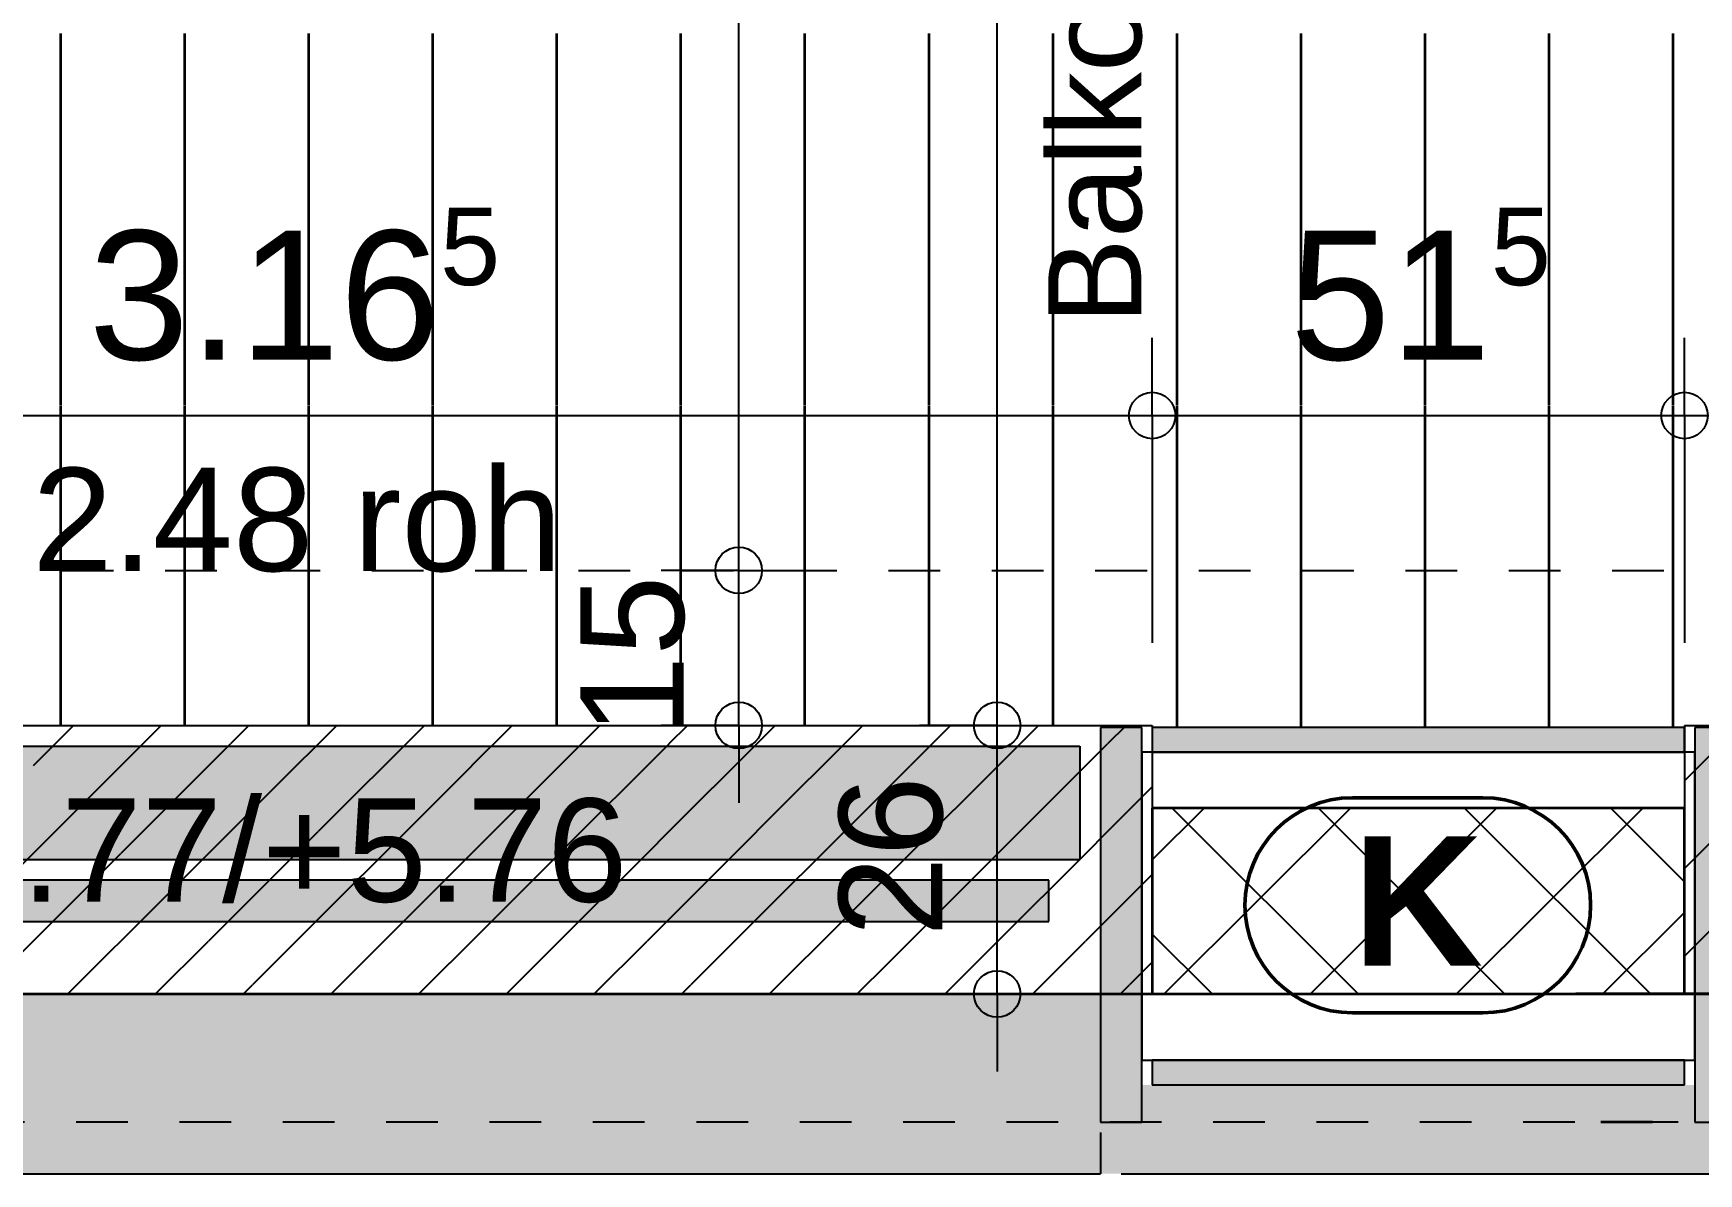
# Model space of a CAD drawing. Header units: centimetres. Extents: x 0.3 to 84.3, y 0.3 to 59.7.
# Drawn here: x 53.705 to 56.927, y 10.696 to 12.904 of the extents above; entities that cross this region are included whole.
import ezdxf

# ---------------------------------------------------------------- set-up
doc = ezdxf.new("R2010")
doc.units = ezdxf.units.CM
for name, pattern in [('AUSGEZOGEN', [0]), ('KURZGESTRICHELT', [0.25, 0.15, -0.1]), ('LINIE_17', [0.05, 0, -0.05]), ('PHANTOM', [63.5, 31.75, -6.35, 6.35, -6.35, 6.35, -6.35]), ('PUNKT', [6.35, 0, -6.35]), ('VERDECKT', [9.525, 6.35, -3.175])]:
    doc.linetypes.add(name, pattern=pattern)
for name, color, linetype, lineweight in [('Allgemein', 7, 'AUSGEZOGEN', 35), ('Ausbau Raeume', 7, 'AUSGEZOGEN', 35), ('Beton Ansicht', 7, 'AUSGEZOGEN', 25), ('Beton verdeckt vorne', 7, 'KURZGESTRICHELT', 25), ('Bodenplatte', 7, 'AUSGEZOGEN', 35), ('Decke', 7, 'AUSGEZOGEN', 35), ('Detailmasse', 7, 'AUSGEZOGEN', 25), ('Dichtung', 240, 'AUSGEZOGEN', 25), ('Entwaesserungsb._ Retentionb', 251, 'AUSGEZOGEN', 50), ('Holz Fassadenverkleidung', 7, 'AUSGEZOGEN', 35), ('Holzgelaender', 7, 'AUSGEZOGEN', 50), ('Konstruktion oben', 7, 'VERDECKT', 25), ('Rolladen', 7, 'AUSGEZOGEN', 25), ('Spengler', 7, 'AUSGEZOGEN', 35), ('Text Koten', 7, 'AUSGEZOGEN', 50), ('Text Werkplan Ausfuehrung', 7, 'AUSGEZOGEN', 50), ('Unterkonstruktion', 7, 'AUSGEZOGEN', 35), ('Vermassung Decke', 180, 'VERDECKT', 50), ('Wand Beton bewehrt', 7, 'AUSGEZOGEN', 35), ('Werkplan- Ausfuehrungsmasse', 7, 'AUSGEZOGEN', 25)]:
    doc.layers.add(name, color=color, linetype=linetype, lineweight=lineweight)
doc.styles.add('ARIAL', font='ARIAL.TTF')

msp = doc.modelspace()

# ---------------------------------------------------------------- hatches: boundary and pattern name
at = {"layer": 'Allgemein', "linetype": 'AUSGEZOGEN', "lineweight": 25}
for points in [[(55.85, 10.796), (55.85, 11.56), (55.77, 11.56), (55.77, 10.796)], [(55.87, 11.512), (56.9, 11.512), (56.9, 11.56), (55.87, 11.56)], [(56.92, 11.56), (56.92, 10.796), (57, 10.796), (57, 11.56)], [(56.9, 10.916), (55.87, 10.916), (55.87, 10.868), (56.9, 10.868)]]:
    msp.add_hatch(color=32, dxfattribs=at).paths.add_polyline_path(points)
at = {"layer": 'Holzgelaender', "linetype": 'AUSGEZOGEN', "lineweight": 25, "true_color": 0xe3e3e3}
msp.add_hatch(color=254, dxfattribs=at).paths.add_polyline_path([(49.74, 11.264), (49.74, 11.184), (55.67, 11.184), (55.67, 11.264)])
at = {"layer": 'Rolladen', "linetype": 'AUSGEZOGEN', "lineweight": 25, "true_color": 0xf2edfc}
msp.add_hatch(color=7, dxfattribs=at).paths.add_polyline_path([(49.68, 11.304), (55.73, 11.304), (55.73, 11.524), (49.68, 11.524)])
at = {"layer": 'Spengler', "linetype": 'AUSGEZOGEN', "lineweight": 25, "true_color": 0xfafafa}
for points in [[(49.64, 11.044), (49.64, 10.696), (55.77, 10.696), (55.77, 11.044)], [(55.85, 10.868), (55.85, 10.796), (55.77, 10.796), (55.77, 10.696), (57, 10.696), (57, 10.796), (56.92, 10.796), (56.92, 10.868)]]:
    msp.add_hatch(color=7, dxfattribs=at).paths.add_polyline_path(points)

# ---------------------------------------------------------------- linework, layer by layer
at = {"layer": 'Allgemein', "color": 7, "linetype": 'AUSGEZOGEN', "lineweight": 25}
for p, q in [((55.85, 11.56), (55.77, 11.56)), ((55.77, 11.56), (55.77, 11.444)), ((55.85, 11.512), (55.85, 11.56)), ((56.9, 11.56), (55.87, 11.56)), ((55.87, 11.56), (55.87, 11.512)), ((56.9, 11.512), (56.9, 11.56)), ((56.92, 11.56), (56.92, 11.512)), ((57, 11.56), (56.92, 11.56)), ((55.85, 11.444), (55.85, 11.512)), ((55.87, 11.512), (55.89, 11.512)), ((55.89, 11.512), (56.88, 11.512)), ((56.88, 11.512), (56.9, 11.512)), ((56.92, 11.512), (56.92, 11.444)), ((55.77, 11.444), (55.77, 10.796)), ((55.85, 10.916), (55.85, 11.444)), ((56.92, 11.444), (56.92, 10.916)), ((55.85, 10.796), (55.85, 10.916)), ((55.89, 10.916), (55.87, 10.916)), ((55.87, 10.916), (55.87, 10.868)), ((56.88, 10.916), (55.89, 10.916)), ((56.9, 10.916), (56.88, 10.916)), ((56.9, 10.868), (56.9, 10.916)), ((56.92, 10.916), (56.92, 10.796)), ((55.87, 10.868), (56.9, 10.868)), ((55.77, 10.796), (55.85, 10.796)), ((56.92, 10.796), (57, 10.796))]:
    msp.add_line(p, q, dxfattribs=at)
at = {"layer": 'Ausbau Raeume', "color": 254, "linetype": 'AUSGEZOGEN', "lineweight": 35}
for p, q in [((53.7582, 12.1846), (53.7582, 12.9032)), ((53.9982, 12.1846), (53.9982, 12.9032)), ((54.2382, 12.1846), (54.2382, 12.9032)), ((54.4782, 12.1846), (54.4782, 12.9032)), ((54.7182, 12.1846), (54.7182, 12.9032)), ((54.9582, 12.1846), (54.9582, 12.9032)), ((55.1982, 12.1846), (55.1982, 12.9032)), ((55.4382, 12.1846), (55.4382, 12.9032)), ((55.6782, 12.1846), (55.6782, 12.9032)), ((55.9182, 12.1846), (55.9182, 12.9032)), ((56.1582, 12.1846), (56.1582, 12.9032)), ((56.3982, 12.1846), (56.3982, 12.9032)), ((56.6382, 12.1846), (56.6382, 12.9032)), ((56.8782, 12.1846), (56.8782, 12.9032)), ((53.7582, 11.564), (53.7582, 12.1832)), ((53.9982, 11.564), (53.9982, 12.1832)), ((54.2382, 11.564), (54.2382, 12.1832)), ((54.4782, 11.564), (54.4782, 12.1832)), ((54.7182, 11.564), (54.7182, 12.1832)), ((54.9582, 11.564), (54.9582, 12.1832)), ((55.1982, 11.564), (55.1982, 12.1832)), ((55.4382, 11.564), (55.4382, 12.1832)), ((55.6782, 11.564), (55.6782, 12.1832)), ((55.9182, 11.56), (55.9182, 12.1832)), ((56.1582, 11.56), (56.1582, 12.1832)), ((56.3982, 11.56), (56.3982, 12.1832)), ((56.6382, 11.56), (56.6382, 12.1832)), ((56.8782, 11.56), (56.8782, 12.1832))]:
    msp.add_line(p, q, dxfattribs=at)
at = {"layer": 'Beton Ansicht', "color": 7, "linetype": 'AUSGEZOGEN', "lineweight": 25}
for p, q in [((49.54, 11.564), (55.87, 11.564)), ((55.87, 11.564), (55.87, 11.56)), ((56.9, 11.564), (56.9, 11.56)), ((56.9, 11.564), (62.52, 11.564))]:
    msp.add_line(p, q, dxfattribs=at)
at = {"layer": 'Beton verdeckt vorne', "color": 7, "linetype": 'VERDECKT', "lineweight": 25}
for p, q in [((56.9, 11.56), (56.9, 11.404)), ((55.87, 11.512), (55.87, 11.404)), ((49.54, 11.044), (55.87, 11.044)), ((56.9, 11.044), (63.04, 11.044))]:
    msp.add_line(p, q, dxfattribs=at)
at = {"layer": 'Bodenplatte', "color": 92, "linetype": 'VERDECKT', "lineweight": 35, "true_color": 0x00c600}
msp.add_line((63.04, 11.044), (31.34, 11.044), dxfattribs=at)
at = {"layer": 'Decke', "color": 92, "linetype": 'PHANTOM', "lineweight": 35, "true_color": 0x00c600}
msp.add_line((31.34, 11.044), (63.04, 11.044), dxfattribs=at)
at = {"layer": 'Detailmasse', "color": 253, "linetype": 'AUSGEZOGEN', "lineweight": 25, "true_color": 0xa0a0a0}
for p, q in [((55.07, 11.864), (55.07, 15.954)), ((55.07, 11.864), (54.92, 11.864)), ((55.07, 11.864), (55.22, 11.864)), ((55.07, 11.864), (55.07, 11.864)), ((55.07, 11.564), (55.07, 11.864)), ((55.07, 11.564), (54.92, 11.564)), ((55.07, 11.564), (55.22, 11.564)), ((55.07, 11.564), (55.07, 11.564)), ((55.07, 11.564), (55.07, 11.414))]:
    msp.add_line(p, q, dxfattribs=at)
for centre in [(55.07, 11.864), (55.07, 11.564)]:
    msp.add_circle(centre, 0.045, dxfattribs=at)
at = {"layer": 'Dichtung', "color": 21, "linetype": 'AUSGEZOGEN', "lineweight": 25, "true_color": 0xffa8a8}
for p, q in [((53.7053, 11.4862), (53.783, 11.564)), ((53.7901, 11.4014), (53.9527, 11.564)), ((54.0871, 11.5287), (54.1224, 11.564)), ((54.172, 11.4438), (54.2921, 11.564)), ((54.2568, 11.359), (54.4618, 11.564)), ((54.5538, 11.4862), (54.6316, 11.564)), ((54.6386, 11.4014), (54.8013, 11.564)), ((54.9356, 11.5287), (54.971, 11.564)), ((55.0205, 11.4438), (55.1407, 11.564)), ((55.1053, 11.359), (55.3104, 11.564)), ((55.4023, 11.4862), (55.4801, 11.564)), ((55.4872, 11.4014), (55.6498, 11.564)), ((55.7842, 11.5287), (55.8195, 11.564)), ((56.9, 11.4566), (57.0074, 11.564)), ((53.875, 11.3165), (54.0867, 11.5282)), ((54.7235, 11.3165), (54.9352, 11.5282)), ((55.572, 11.3165), (55.7837, 11.5282)), ((54.3417, 11.2741), (54.5534, 11.4858)), ((55.1902, 11.2741), (55.4019, 11.4858)), ((56.9, 11.2869), (57.0989, 11.4858)), ((53.9598, 11.2317), (54.1715, 11.4434)), ((54.8083, 11.2317), (55.0201, 11.4434)), ((55.6569, 11.2317), (55.8686, 11.4434)), ((55.869, 11.4438), (55.87, 11.4448)), ((53.578, 11.1893), (53.7897, 11.401)), ((54.4265, 11.1893), (54.6382, 11.401)), ((55.275, 11.1893), (55.4867, 11.401)), ((54.0447, 11.1468), (54.2564, 11.3585)), ((54.8932, 11.1468), (55.1049, 11.3585)), ((53.6628, 11.1044), (53.8745, 11.3161)), ((54.5114, 11.1044), (54.7231, 11.3161)), ((55.3599, 11.1044), (55.5716, 11.3161)), ((54.1295, 11.062), (54.3412, 11.2737)), ((54.9781, 11.062), (55.1898, 11.2737)), ((55.7417, 11.1468), (55.87, 11.2751)), ((53.7721, 11.044), (53.9594, 11.2313)), ((54.6207, 11.044), (54.8079, 11.2313)), ((55.4692, 11.044), (55.6565, 11.2313)), ((54.2813, 11.044), (54.4261, 11.1888)), ((55.1298, 11.044), (55.2746, 11.1888)), ((56.9, 11.1172), (56.9717, 11.1888)), ((53.9418, 11.044), (54.0442, 11.1464)), ((54.7904, 11.044), (54.8928, 11.1464)), ((55.6389, 11.044), (55.7413, 11.1464)), ((54.451, 11.044), (54.5109, 11.104)), ((55.2995, 11.044), (55.3595, 11.104)), ((55.8266, 11.062), (55.87, 11.1054)), ((54.1116, 11.044), (54.1291, 11.0615)), ((54.9601, 11.044), (54.9776, 11.0615)), ((55.8086, 11.044), (55.8262, 11.0615))]:
    msp.add_line(p, q, dxfattribs=at)
at = {"layer": 'Entwaesserungsb._ Retentionb', "color": 7, "linetype": 'LINIE_17', "lineweight": 25}
msp.add_line((47.36, 11.864), (62.52, 11.864), dxfattribs=at)
at = {"layer": 'Holz Fassadenverkleidung', "color": 7, "linetype": 'LINIE_17', "lineweight": 25}
msp.add_line((63.288, 10.796), (31.092, 10.796), dxfattribs=at)
at = {"layer": 'Holzgelaender', "color": 7, "linetype": 'AUSGEZOGEN', "lineweight": 25}
for p, q in [((55.67, 11.264), (49.74, 11.264)), ((55.67, 11.184), (55.67, 11.264)), ((49.74, 11.184), (55.67, 11.184))]:
    msp.add_line(p, q, dxfattribs=at)
at = {"layer": 'Konstruktion oben', "color": 7, "linetype": 'PUNKT', "lineweight": 35}
for p, q in [((49.64, 11.092), (55.77, 11.092)), ((63.288, 10.796), (31.092, 10.796))]:
    msp.add_line(p, q, dxfattribs=at)
at = {"layer": 'Rolladen', "color": 202, "linetype": 'PHANTOM', "lineweight": 25}
for p, q in [((49.68, 11.524), (55.73, 11.524)), ((55.73, 11.524), (55.73, 11.304)), ((49.68, 11.304), (55.73, 11.304))]:
    msp.add_line(p, q, dxfattribs=at)
at = {"layer": 'Spengler', "color": 7, "linetype": 'AUSGEZOGEN', "lineweight": 25}
for p, q in [((49.64, 11.044), (55.77, 11.044)), ((55.77, 10.776), (55.77, 10.696)), ((49.64, 10.696), (55.77, 10.696)), ((55.81, 10.696), (56.96, 10.696))]:
    msp.add_line(p, q, dxfattribs=at)
at = {"layer": 'Text Werkplan Ausfuehrung', "color": 92, "linetype": 'AUSGEZOGEN', "lineweight": 50, "true_color": 0x00b300}
for p, q in [((56.5101, 11.424), (56.2579, 11.424)), ((56.5101, 11.0073), (56.2579, 11.0073))]:
    msp.add_line(p, q, dxfattribs=at)
for centre, start, end in [((56.2579, 11.2157), 90, 270), ((56.5101, 11.2157), 270, 90)]:
    msp.add_arc(centre, 0.2083, start, end, dxfattribs=at)
at = {"layer": 'Unterkonstruktion', "color": 7, "linetype": 'AUSGEZOGEN', "lineweight": 25}
for p, q in [((55.87, 11.512), (55.85, 11.512)), ((55.85, 11.512), (55.85, 11.444)), ((55.89, 11.512), (55.87, 11.512)), ((56.88, 11.512), (55.89, 11.512)), ((56.9, 11.512), (56.88, 11.512)), ((56.92, 11.512), (56.9, 11.512)), ((56.92, 11.444), (56.92, 11.512)), ((55.85, 11.444), (55.85, 10.916)), ((56.92, 10.916), (56.92, 11.444)), ((55.87, 11.044), (55.87, 11.404)), ((55.87, 11.404), (55.89, 11.404)), ((55.89, 11.404), (56.88, 11.404)), ((56.88, 11.404), (56.9, 11.404)), ((56.9, 11.404), (56.9, 11.044)), ((55.89, 11.044), (55.87, 11.044)), ((56.88, 11.044), (55.89, 11.044)), ((56.9, 11.044), (56.88, 11.044)), ((55.85, 10.916), (55.87, 10.916)), ((55.87, 10.916), (55.89, 10.916)), ((55.89, 10.916), (56.88, 10.916)), ((56.88, 10.916), (56.9, 10.916)), ((56.9, 10.916), (56.92, 10.916))]:
    msp.add_line(p, q, dxfattribs=at)
at = {"layer": 'Vermassung Decke', "color": 92, "linetype": 'AUSGEZOGEN', "lineweight": 25, "true_color": 0x00c600}
for p, q in [((55.57, 11.564), (55.57, 15.954)), ((55.57, 11.564), (55.42, 11.564)), ((55.57, 11.564), (55.72, 11.564)), ((55.57, 11.564), (55.57, 11.564)), ((55.57, 11.044), (55.42, 11.044)), ((55.57, 11.044), (55.72, 11.044)), ((55.57, 11.044), (55.57, 11.044)), ((55.57, 11.044), (55.57, 10.894))]:
    msp.add_line(p, q, dxfattribs=at)
msp.add_lwpolyline([(55.57, 11.044), (55.57, 11.278), (55.57, 11.278), (55.57, 11.564)], dxfattribs=at)
for centre in [(55.57, 11.564), (55.57, 11.044)]:
    msp.add_circle(centre, 0.045, dxfattribs=at)
at = {"layer": 'Wand Beton bewehrt', "color": 7, "linetype": 'AUSGEZOGEN', "lineweight": 35}
for p, q in [((55.89, 11.404), (55.87, 11.404)), ((55.87, 11.404), (55.87, 11.044)), ((56.88, 11.404), (55.89, 11.404)), ((56.9, 11.404), (56.88, 11.404)), ((56.9, 11.044), (56.9, 11.404)), ((55.87, 11.044), (55.89, 11.044)), ((55.89, 11.044), (56.88, 11.044)), ((56.88, 11.044), (56.9, 11.044))]:
    msp.add_line(p, q, dxfattribs=at)
at = {"layer": 'Wand Beton bewehrt', "color": 7, "linetype": 'AUSGEZOGEN', "lineweight": 25}
for p, q in [((55.87, 11.3034), (55.9706, 11.404)), ((55.8935, 11.044), (56.2535, 11.404)), ((56.2688, 11.044), (55.9088, 11.404)), ((56.1763, 11.044), (56.5363, 11.404)), ((56.5517, 11.044), (56.1917, 11.404)), ((56.4591, 11.044), (56.8191, 11.404)), ((56.8345, 11.044), (56.4745, 11.404)), ((56.9, 11.2614), (56.7574, 11.404)), ((56.742, 11.044), (56.9, 11.202)), ((55.986, 11.044), (55.87, 11.16))]:
    msp.add_line(p, q, dxfattribs=at)
at = {"layer": 'Werkplan- Ausfuehrungsmasse', "color": 7, "linetype": 'AUSGEZOGEN', "lineweight": 25}
for p, q in [((55.87, 12.164), (55.87, 12.314)), ((56.9, 12.164), (56.9, 12.314)), ((49.54, 12.164), (55.87, 12.164)), ((55.87, 12.164), (55.87, 12.014)), ((55.87, 12.164), (56.9, 12.164)), ((56.9, 12.164), (56.9, 12.014)), ((56.9, 12.164), (62.52, 12.164))]:
    msp.add_line(p, q, dxfattribs=at)
for points in [[(55.87, 12.164), (55.87, 11.8691), (55.87, 11.8691), (55.87, 11.724)], [(56.9, 12.164), (56.9, 11.8539), (56.9, 11.8539), (56.9, 11.724)]]:
    msp.add_lwpolyline(points, dxfattribs=at)
for centre in [(55.87, 12.164), (56.9, 12.164)]:
    msp.add_circle(centre, 0.045, dxfattribs=at)

# ---------------------------------------------------------------- texts
at = {"layer": 'Detailmasse', "color": 253, "linetype": 'AUSGEZOGEN', "lineweight": 35, "true_color": 0xa0a0a0, "insert": (54.9666, 11.5435), "char_height": 0.2, "width": 0.1, "attachment_point": 7, "rotation": 90, "style": 'ARIAL'}
msp.add_mtext('15', dxfattribs=at)
at = {"layer": 'Text Koten', "color": 7, "linetype": 'AUSGEZOGEN', "lineweight": 35, "insert": (52.1525, 11.2196), "char_height": 0.2, "width": 0.1, "attachment_point": 7, "style": 'ARIAL'}
msp.add_mtext('ok\\~r.\\~Br.\\~:\\~+5.77/+5.76', dxfattribs=at)
at = {"layer": 'Text Werkplan Ausfuehrung', "color": 92, "linetype": 'AUSGEZOGEN', "lineweight": 50, "true_color": 0x00b300, "insert": (56.2579, 11.099), "char_height": 0.25, "width": 0.125, "attachment_point": 7, "style": 'ARIAL'}
msp.add_mtext('\\fArial|i0|b1|c0|p0;K', dxfattribs=at)
at = {"layer": 'Vermassung Decke', "color": 92, "linetype": 'AUSGEZOGEN', "lineweight": 35, "true_color": 0x00c600, "attachment_point": 7, "rotation": 90, "style": 'ARIAL'}
for s, insert, char_height, width in [('Balkonplatte\\~1.OG', (55.9032, 12.3395), 0.18, 0.09), ('26', (55.4666, 11.155), 0.2, 0.1)]:
    msp.add_mtext(s, dxfattribs=dict(at, insert=insert, char_height=char_height, width=width))
at = {"layer": 'Werkplan- Ausfuehrungsmasse', "color": 7, "linetype": 'AUSGEZOGEN', "lineweight": 50, "attachment_point": 7, "style": 'ARIAL'}
for s, insert, char_height, width in [('5', (54.492, 12.4143), 0.15, 0.075), ('5', (56.5252, 12.4141), 0.15, 0.075), ('3.16', (53.8123, 12.2684), 0.25, 0.125), ('51', (56.1367, 12.2683), 0.25, 0.125)]:
    msp.add_mtext(s, dxfattribs=dict(at, insert=insert, char_height=char_height, width=width))
at = {"layer": 'Werkplan- Ausfuehrungsmasse', "color": 7, "linetype": 'AUSGEZOGEN', "lineweight": 35, "insert": (53.7031, 11.8598), "char_height": 0.2, "width": 0.1, "attachment_point": 7, "style": 'ARIAL'}
msp.add_mtext('2.48\\~roh', dxfattribs=at)

doc.saveas('drawing.dxf')
